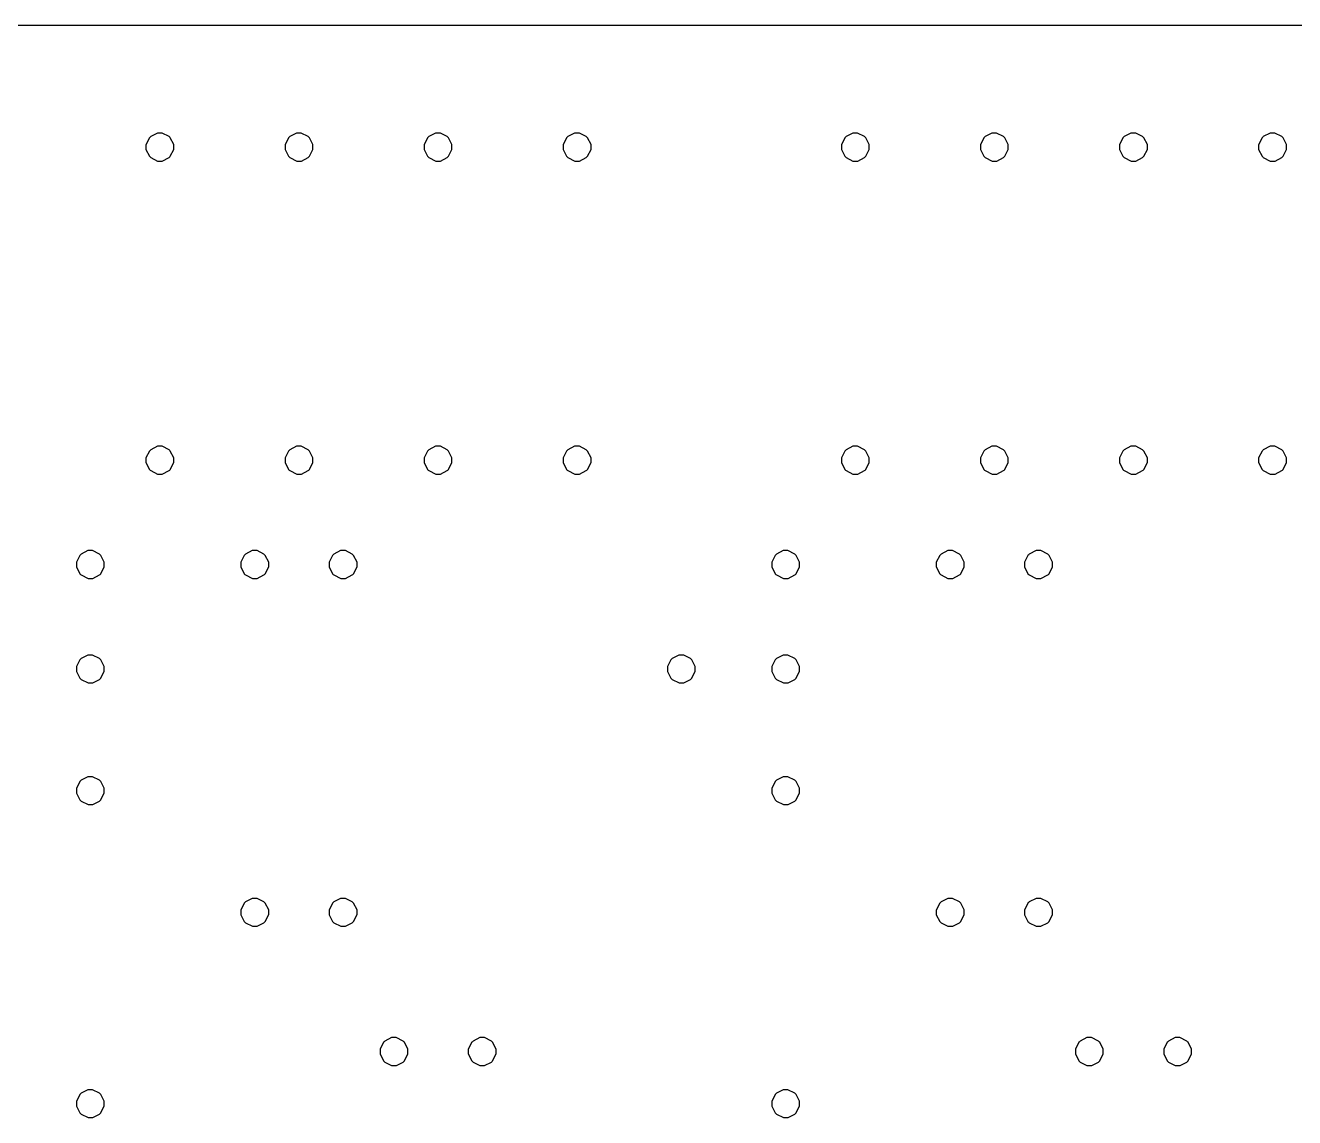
# Model space of a CAD drawing. Extents: x 0 to 294, y 0 to 70.
# Drawn here: x 110.63 to 147.13, y 38.6 to 70 of the extents above; entities that cross this region are included whole.
import ezdxf

# ---------------------------------------------------------------- set-up
doc = ezdxf.new("R2010")
doc.units = 0
doc.layers.get('0').update_dxf_attribs({"linetype": 'CONTINUOUS'})

msp = doc.modelspace()

# ---------------------------------------------------------------- linework, layer by layer
at = {"color": 0}
for p, q in [((220.5, 70.0003), (55.1243, 70.0003)), ((114.428, 66.8997), (114.235, 66.8016)), ((114.5, 66.8997), (114.428, 66.8997)), ((114.565, 66.8997), (114.5, 66.8997)), ((114.763, 66.8016), (114.565, 66.8997)), ((118.429, 66.8997), (118.236, 66.8016)), ((118.5, 66.8997), (118.429, 66.8997)), ((118.565, 66.8997), (118.5, 66.8997)), ((118.763, 66.8016), (118.565, 66.8997)), ((122.428, 66.8997), (122.235, 66.8016)), ((122.499, 66.8997), (122.428, 66.8997)), ((122.566, 66.8997), (122.499, 66.8997)), ((122.764, 66.8016), (122.566, 66.8997)), ((126.428, 66.8997), (126.235, 66.8016)), ((126.5, 66.8997), (126.428, 66.8997)), ((126.565, 66.8997), (126.5, 66.8997)), ((126.763, 66.8016), (126.565, 66.8997)), ((134.428, 66.8997), (134.235, 66.8016)), ((134.499, 66.8997), (134.428, 66.8997)), ((134.565, 66.8997), (134.499, 66.8997)), ((134.764, 66.8016), (134.565, 66.8997)), ((138.428, 66.8997), (138.235, 66.8016)), ((138.5, 66.8997), (138.428, 66.8997)), ((138.564, 66.8997), (138.5, 66.8997)), ((138.763, 66.8016), (138.564, 66.8997)), ((142.428, 66.8997), (142.236, 66.8016)), ((142.5, 66.8997), (142.428, 66.8997)), ((142.565, 66.8997), (142.5, 66.8997)), ((142.764, 66.8016), (142.565, 66.8997)), ((146.429, 66.8997), (146.235, 66.8016)), ((146.501, 66.8997), (146.429, 66.8997)), ((146.565, 66.8997), (146.501, 66.8997)), ((146.764, 66.8016), (146.565, 66.8997)), ((114.198, 66.7646), (114.1, 66.566)), ((114.1, 66.566), (114.1, 66.5)), ((114.1, 66.5), (114.1, 66.4298)), ((114.217, 66.7826), (114.198, 66.7646)), ((114.235, 66.8016), (114.217, 66.7826)), ((114.782, 66.7826), (114.763, 66.8016)), ((114.8, 66.7646), (114.782, 66.7826)), ((114.899, 66.5716), (114.8, 66.7646)), ((114.899, 66.5), (114.899, 66.5716)), ((114.899, 66.4351), (114.899, 66.5)), ((118.199, 66.7646), (118.099, 66.566)), ((118.099, 66.566), (118.099, 66.5)), ((118.099, 66.5), (118.099, 66.4298)), ((118.218, 66.7826), (118.199, 66.7646)), ((118.236, 66.8016), (118.218, 66.7826)), ((118.783, 66.7826), (118.763, 66.8016)), ((118.801, 66.7646), (118.783, 66.7826)), ((118.9, 66.5716), (118.801, 66.7646)), ((118.9, 66.5), (118.9, 66.5716)), ((118.9, 66.4351), (118.9, 66.5)), ((122.198, 66.7646), (122.1, 66.566)), ((122.1, 66.566), (122.1, 66.5)), ((122.1, 66.5), (122.1, 66.4298)), ((122.217, 66.7826), (122.198, 66.7646)), ((122.235, 66.8016), (122.217, 66.7826)), ((122.783, 66.7826), (122.764, 66.8016)), ((122.801, 66.7646), (122.783, 66.7826)), ((122.9, 66.5716), (122.801, 66.7646)), ((122.9, 66.5), (122.9, 66.5716)), ((122.9, 66.4351), (122.9, 66.5)), ((126.198, 66.7646), (126.1, 66.566)), ((126.1, 66.566), (126.1, 66.5)), ((126.1, 66.5), (126.1, 66.4298)), ((126.217, 66.7826), (126.198, 66.7646)), ((126.235, 66.8016), (126.217, 66.7826)), ((126.782, 66.7826), (126.763, 66.8016)), ((126.8, 66.7646), (126.782, 66.7826)), ((126.899, 66.5716), (126.8, 66.7646)), ((126.899, 66.5), (126.899, 66.5716)), ((126.899, 66.4351), (126.899, 66.5)), ((134.197, 66.7646), (134.1, 66.566)), ((134.1, 66.566), (134.1, 66.5)), ((134.1, 66.5), (134.1, 66.4298)), ((134.217, 66.7826), (134.197, 66.7646)), ((134.235, 66.8016), (134.217, 66.7826)), ((134.783, 66.7826), (134.764, 66.8016)), ((134.801, 66.7646), (134.783, 66.7826)), ((134.9, 66.5716), (134.801, 66.7646)), ((134.9, 66.5), (134.9, 66.5716)), ((134.9, 66.4351), (134.9, 66.5)), ((138.198, 66.7646), (138.1, 66.566)), ((138.1, 66.566), (138.1, 66.5)), ((138.1, 66.5), (138.1, 66.4298)), ((138.217, 66.7826), (138.198, 66.7646)), ((138.235, 66.8016), (138.217, 66.7826)), ((138.782, 66.7826), (138.763, 66.8016)), ((138.8, 66.7646), (138.782, 66.7826)), ((138.899, 66.5716), (138.8, 66.7646)), ((138.899, 66.5), (138.899, 66.5716)), ((138.899, 66.4351), (138.899, 66.5)), ((142.198, 66.7646), (142.101, 66.566)), ((142.101, 66.566), (142.101, 66.5)), ((142.101, 66.5), (142.101, 66.4298)), ((142.218, 66.7826), (142.198, 66.7646)), ((142.236, 66.8016), (142.218, 66.7826)), ((142.783, 66.7826), (142.764, 66.8016)), ((142.801, 66.7646), (142.783, 66.7826)), ((142.9, 66.5716), (142.801, 66.7646)), ((142.9, 66.5), (142.9, 66.5716)), ((142.9, 66.4351), (142.9, 66.5)), ((146.197, 66.7646), (146.1, 66.566)), ((146.1, 66.566), (146.1, 66.5)), ((146.1, 66.5), (146.1, 66.4298)), ((146.217, 66.7826), (146.197, 66.7646)), ((146.235, 66.8016), (146.217, 66.7826)), ((146.783, 66.7826), (146.764, 66.8016)), ((146.801, 66.7646), (146.783, 66.7826)), ((146.9, 66.5716), (146.801, 66.7646)), ((146.9, 66.5), (146.9, 66.5716)), ((146.9, 66.4351), (146.9, 66.5)), ((114.1, 66.4298), (114.198, 66.2368)), ((114.198, 66.2368), (114.217, 66.2174)), ((114.217, 66.2174), (114.235, 66.1995)), ((114.235, 66.1995), (114.434, 66.1003)), ((114.434, 66.1003), (114.5, 66.1003)), ((114.5, 66.1003), (114.57, 66.1003)), ((114.57, 66.1003), (114.763, 66.1995)), ((114.763, 66.1995), (114.782, 66.2174)), ((114.782, 66.2174), (114.8, 66.2368)), ((114.8, 66.2368), (114.899, 66.4351)), ((118.099, 66.4298), (118.199, 66.2368)), ((118.199, 66.2368), (118.218, 66.2174)), ((118.218, 66.2174), (118.236, 66.1995)), ((118.236, 66.1995), (118.434, 66.1003)), ((118.434, 66.1003), (118.5, 66.1003)), ((118.5, 66.1003), (118.57, 66.1003)), ((118.57, 66.1003), (118.763, 66.1995)), ((118.763, 66.1995), (118.783, 66.2174)), ((118.783, 66.2174), (118.801, 66.2368)), ((118.801, 66.2368), (118.9, 66.4351)), ((122.1, 66.4298), (122.198, 66.2368)), ((122.198, 66.2368), (122.217, 66.2174)), ((122.217, 66.2174), (122.235, 66.1995)), ((122.235, 66.1995), (122.433, 66.1003)), ((122.433, 66.1003), (122.499, 66.1003)), ((122.499, 66.1003), (122.569, 66.1003)), ((122.569, 66.1003), (122.764, 66.1995)), ((122.764, 66.1995), (122.783, 66.2174)), ((122.783, 66.2174), (122.801, 66.2368)), ((122.801, 66.2368), (122.9, 66.4351)), ((126.1, 66.4298), (126.198, 66.2368)), ((126.198, 66.2368), (126.217, 66.2174)), ((126.217, 66.2174), (126.235, 66.1995)), ((126.235, 66.1995), (126.434, 66.1003)), ((126.434, 66.1003), (126.5, 66.1003)), ((126.5, 66.1003), (126.57, 66.1003)), ((126.57, 66.1003), (126.763, 66.1995)), ((126.763, 66.1995), (126.782, 66.2174)), ((126.782, 66.2174), (126.8, 66.2368)), ((126.8, 66.2368), (126.899, 66.4351)), ((134.1, 66.4298), (134.197, 66.2368)), ((134.197, 66.2368), (134.217, 66.2174)), ((134.217, 66.2174), (134.235, 66.1995)), ((134.235, 66.1995), (134.433, 66.1003)), ((134.433, 66.1003), (134.499, 66.1003)), ((134.499, 66.1003), (134.57, 66.1003)), ((134.57, 66.1003), (134.764, 66.1995)), ((134.764, 66.1995), (134.783, 66.2174)), ((134.783, 66.2174), (134.801, 66.2368)), ((134.801, 66.2368), (134.9, 66.4351)), ((138.1, 66.4298), (138.198, 66.2368)), ((138.198, 66.2368), (138.217, 66.2174)), ((138.217, 66.2174), (138.235, 66.1995)), ((138.235, 66.1995), (138.434, 66.1003)), ((138.434, 66.1003), (138.5, 66.1003)), ((138.5, 66.1003), (138.57, 66.1003)), ((138.57, 66.1003), (138.763, 66.1995)), ((138.763, 66.1995), (138.782, 66.2174)), ((138.782, 66.2174), (138.8, 66.2368)), ((138.8, 66.2368), (138.899, 66.4351)), ((142.101, 66.4298), (142.198, 66.2368)), ((142.198, 66.2368), (142.218, 66.2174)), ((142.218, 66.2174), (142.236, 66.1995)), ((142.236, 66.1995), (142.434, 66.1003)), ((142.434, 66.1003), (142.5, 66.1003)), ((142.5, 66.1003), (142.571, 66.1003)), ((142.571, 66.1003), (142.764, 66.1995)), ((142.764, 66.1995), (142.783, 66.2174)), ((142.783, 66.2174), (142.801, 66.2368)), ((142.801, 66.2368), (142.9, 66.4351)), ((146.1, 66.4298), (146.197, 66.2368)), ((146.197, 66.2368), (146.217, 66.2174)), ((146.217, 66.2174), (146.235, 66.1995)), ((146.235, 66.1995), (146.433, 66.1003)), ((146.433, 66.1003), (146.501, 66.1003)), ((146.501, 66.1003), (146.571, 66.1003)), ((146.571, 66.1003), (146.764, 66.1995)), ((146.764, 66.1995), (146.783, 66.2174)), ((146.783, 66.2174), (146.801, 66.2368)), ((146.801, 66.2368), (146.9, 66.4351)), ((114.198, 57.7645), (114.1, 57.5663)), ((114.217, 57.7825), (114.198, 57.7645)), ((114.235, 57.8019), (114.217, 57.7825)), ((114.428, 57.8997), (114.235, 57.8019)), ((114.5, 57.8997), (114.428, 57.8997)), ((114.565, 57.8997), (114.5, 57.8997)), ((114.763, 57.8019), (114.565, 57.8997)), ((114.782, 57.7825), (114.763, 57.8019)), ((114.8, 57.7645), (114.782, 57.7825)), ((114.899, 57.5716), (114.8, 57.7645)), ((118.199, 57.7645), (118.099, 57.5663)), ((118.218, 57.7825), (118.199, 57.7645)), ((118.236, 57.8019), (118.218, 57.7825)), ((118.429, 57.8997), (118.236, 57.8019)), ((118.5, 57.8997), (118.429, 57.8997)), ((118.565, 57.8997), (118.5, 57.8997)), ((118.763, 57.8019), (118.565, 57.8997)), ((118.783, 57.7825), (118.763, 57.8019)), ((118.801, 57.7645), (118.783, 57.7825)), ((118.9, 57.5716), (118.801, 57.7645)), ((122.198, 57.7645), (122.1, 57.5663)), ((122.217, 57.7825), (122.198, 57.7645)), ((122.235, 57.8019), (122.217, 57.7825)), ((122.428, 57.8997), (122.235, 57.8019)), ((122.499, 57.8997), (122.428, 57.8997)), ((122.566, 57.8997), (122.499, 57.8997)), ((122.764, 57.8019), (122.566, 57.8997)), ((122.783, 57.7825), (122.764, 57.8019)), ((122.801, 57.7645), (122.783, 57.7825)), ((122.9, 57.5716), (122.801, 57.7645)), ((126.198, 57.7645), (126.1, 57.5663)), ((126.217, 57.7825), (126.198, 57.7645)), ((126.235, 57.8019), (126.217, 57.7825)), ((126.428, 57.8997), (126.235, 57.8019)), ((126.5, 57.8997), (126.428, 57.8997)), ((126.565, 57.8997), (126.5, 57.8997)), ((126.763, 57.8019), (126.565, 57.8997)), ((126.782, 57.7825), (126.763, 57.8019)), ((126.8, 57.7645), (126.782, 57.7825)), ((126.899, 57.5716), (126.8, 57.7645)), ((134.197, 57.7645), (134.1, 57.5663)), ((134.217, 57.7825), (134.197, 57.7645)), ((134.235, 57.8019), (134.217, 57.7825)), ((134.428, 57.8997), (134.235, 57.8019)), ((134.499, 57.8997), (134.428, 57.8997)), ((134.565, 57.8997), (134.499, 57.8997)), ((134.764, 57.8019), (134.565, 57.8997)), ((134.783, 57.7825), (134.764, 57.8019)), ((134.801, 57.7645), (134.783, 57.7825)), ((134.9, 57.5716), (134.801, 57.7645)), ((138.198, 57.7645), (138.1, 57.5663)), ((138.217, 57.7825), (138.198, 57.7645)), ((138.235, 57.8019), (138.217, 57.7825)), ((138.428, 57.8997), (138.235, 57.8019)), ((138.5, 57.8997), (138.428, 57.8997)), ((138.564, 57.8997), (138.5, 57.8997)), ((138.763, 57.8019), (138.564, 57.8997)), ((138.782, 57.7825), (138.763, 57.8019)), ((138.8, 57.7645), (138.782, 57.7825)), ((138.899, 57.5716), (138.8, 57.7645)), ((142.198, 57.7645), (142.101, 57.5663)), ((142.218, 57.7825), (142.198, 57.7645)), ((142.236, 57.8019), (142.218, 57.7825)), ((142.428, 57.8997), (142.236, 57.8019)), ((142.5, 57.8997), (142.428, 57.8997)), ((142.565, 57.8997), (142.5, 57.8997)), ((142.764, 57.8019), (142.565, 57.8997)), ((142.783, 57.7825), (142.764, 57.8019)), ((142.801, 57.7645), (142.783, 57.7825)), ((142.9, 57.5716), (142.801, 57.7645)), ((146.197, 57.7645), (146.1, 57.5663)), ((146.217, 57.7825), (146.197, 57.7645)), ((146.235, 57.8019), (146.217, 57.7825)), ((146.429, 57.8997), (146.235, 57.8019)), ((146.501, 57.8997), (146.429, 57.8997)), ((146.565, 57.8997), (146.501, 57.8997)), ((146.764, 57.8019), (146.565, 57.8997)), ((146.783, 57.7825), (146.764, 57.8019)), ((146.801, 57.7645), (146.783, 57.7825)), ((146.9, 57.5716), (146.801, 57.7645)), ((114.1, 57.5663), (114.1, 57.5)), ((114.1, 57.5), (114.1, 57.4298)), ((114.1, 57.4298), (114.198, 57.2368)), ((114.8, 57.2368), (114.899, 57.4354)), ((114.899, 57.5), (114.899, 57.5716)), ((114.899, 57.4354), (114.899, 57.5)), ((118.099, 57.5663), (118.099, 57.5)), ((118.099, 57.5), (118.099, 57.4298)), ((118.099, 57.4298), (118.199, 57.2368)), ((118.801, 57.2368), (118.9, 57.4354)), ((118.9, 57.5), (118.9, 57.5716)), ((118.9, 57.4354), (118.9, 57.5)), ((122.1, 57.5663), (122.1, 57.5)), ((122.1, 57.5), (122.1, 57.4298)), ((122.1, 57.4298), (122.198, 57.2368)), ((122.801, 57.2368), (122.9, 57.4354)), ((122.9, 57.5), (122.9, 57.5716)), ((122.9, 57.4354), (122.9, 57.5)), ((126.1, 57.5663), (126.1, 57.5)), ((126.1, 57.5), (126.1, 57.4298)), ((126.1, 57.4298), (126.198, 57.2368)), ((126.8, 57.2368), (126.899, 57.4354)), ((126.899, 57.5), (126.899, 57.5716)), ((126.899, 57.4354), (126.899, 57.5)), ((134.1, 57.5663), (134.1, 57.5)), ((134.1, 57.5), (134.1, 57.4298)), ((134.1, 57.4298), (134.197, 57.2368)), ((134.801, 57.2368), (134.9, 57.4354)), ((134.9, 57.5), (134.9, 57.5716)), ((134.9, 57.4354), (134.9, 57.5)), ((138.1, 57.5663), (138.1, 57.5)), ((138.1, 57.5), (138.1, 57.4298)), ((138.1, 57.4298), (138.198, 57.2368)), ((138.8, 57.2368), (138.899, 57.4354)), ((138.899, 57.5), (138.899, 57.5716)), ((138.899, 57.4354), (138.899, 57.5)), ((142.101, 57.5663), (142.101, 57.5)), ((142.101, 57.5), (142.101, 57.4298)), ((142.101, 57.4298), (142.198, 57.2368)), ((142.801, 57.2368), (142.9, 57.4354)), ((142.9, 57.5), (142.9, 57.5716)), ((142.9, 57.4354), (142.9, 57.5)), ((146.1, 57.5663), (146.1, 57.5)), ((146.1, 57.5), (146.1, 57.4298)), ((146.1, 57.4298), (146.197, 57.2368)), ((146.801, 57.2368), (146.9, 57.4354)), ((146.9, 57.5), (146.9, 57.5716)), ((146.9, 57.4354), (146.9, 57.5)), ((114.198, 57.2368), (114.217, 57.2174)), ((114.217, 57.2174), (114.235, 57.1997)), ((114.235, 57.1997), (114.434, 57.1003)), ((114.434, 57.1003), (114.5, 57.1003)), ((114.5, 57.1003), (114.57, 57.1003)), ((114.57, 57.1003), (114.763, 57.1997)), ((114.763, 57.1997), (114.782, 57.2174)), ((114.782, 57.2174), (114.8, 57.2368)), ((118.199, 57.2368), (118.218, 57.2174)), ((118.218, 57.2174), (118.236, 57.1997)), ((118.236, 57.1997), (118.434, 57.1003)), ((118.434, 57.1003), (118.5, 57.1003)), ((118.5, 57.1003), (118.57, 57.1003)), ((118.57, 57.1003), (118.763, 57.1997)), ((118.763, 57.1997), (118.783, 57.2174)), ((118.783, 57.2174), (118.801, 57.2368)), ((122.198, 57.2368), (122.217, 57.2174)), ((122.217, 57.2174), (122.235, 57.1997)), ((122.235, 57.1997), (122.433, 57.1003)), ((122.433, 57.1003), (122.499, 57.1003)), ((122.499, 57.1003), (122.569, 57.1003)), ((122.569, 57.1003), (122.764, 57.1997)), ((122.764, 57.1997), (122.783, 57.2174)), ((122.783, 57.2174), (122.801, 57.2368)), ((126.198, 57.2368), (126.217, 57.2174)), ((126.217, 57.2174), (126.235, 57.1997)), ((126.235, 57.1997), (126.434, 57.1003)), ((126.434, 57.1003), (126.5, 57.1003)), ((126.5, 57.1003), (126.57, 57.1003)), ((126.57, 57.1003), (126.763, 57.1997)), ((126.763, 57.1997), (126.782, 57.2174)), ((126.782, 57.2174), (126.8, 57.2368)), ((134.197, 57.2368), (134.217, 57.2174)), ((134.217, 57.2174), (134.235, 57.1997)), ((134.235, 57.1997), (134.433, 57.1003)), ((134.433, 57.1003), (134.499, 57.1003)), ((134.499, 57.1003), (134.57, 57.1003)), ((134.57, 57.1003), (134.764, 57.1997)), ((134.764, 57.1997), (134.783, 57.2174)), ((134.783, 57.2174), (134.801, 57.2368)), ((138.198, 57.2368), (138.217, 57.2174)), ((138.217, 57.2174), (138.235, 57.1997)), ((138.235, 57.1997), (138.434, 57.1003)), ((138.434, 57.1003), (138.5, 57.1003)), ((138.5, 57.1003), (138.57, 57.1003)), ((138.57, 57.1003), (138.763, 57.1997)), ((138.763, 57.1997), (138.782, 57.2174)), ((138.782, 57.2174), (138.8, 57.2368)), ((142.198, 57.2368), (142.218, 57.2174)), ((142.218, 57.2174), (142.236, 57.1997)), ((142.236, 57.1997), (142.434, 57.1003)), ((142.434, 57.1003), (142.5, 57.1003)), ((142.5, 57.1003), (142.571, 57.1003)), ((142.571, 57.1003), (142.764, 57.1997)), ((142.764, 57.1997), (142.783, 57.2174)), ((142.783, 57.2174), (142.801, 57.2368)), ((146.197, 57.2368), (146.217, 57.2174)), ((146.217, 57.2174), (146.235, 57.1997)), ((146.235, 57.1997), (146.433, 57.1003)), ((146.433, 57.1003), (146.501, 57.1003)), ((146.501, 57.1003), (146.571, 57.1003)), ((146.571, 57.1003), (146.764, 57.1997)), ((146.764, 57.1997), (146.783, 57.2174)), ((146.783, 57.2174), (146.801, 57.2368)), ((112.199, 54.7645), (112.099, 54.5663)), ((112.218, 54.7825), (112.199, 54.7645)), ((112.236, 54.8019), (112.218, 54.7825)), ((112.429, 54.8996), (112.236, 54.8019)), ((112.5, 54.8996), (112.429, 54.8996)), ((112.565, 54.8996), (112.5, 54.8996)), ((112.764, 54.8019), (112.565, 54.8996)), ((112.783, 54.7825), (112.764, 54.8019)), ((112.801, 54.7645), (112.783, 54.7825)), ((112.9, 54.5715), (112.801, 54.7645)), ((116.928, 54.7645), (116.83, 54.5663)), ((116.947, 54.7825), (116.928, 54.7645)), ((116.965, 54.8019), (116.947, 54.7825)), ((117.158, 54.8996), (116.965, 54.8019)), ((117.23, 54.8996), (117.158, 54.8996)), ((117.294, 54.8996), (117.23, 54.8996)), ((117.493, 54.8019), (117.294, 54.8996)), ((117.512, 54.7825), (117.493, 54.8019)), ((117.53, 54.7645), (117.512, 54.7825)), ((117.63, 54.5715), (117.53, 54.7645)), ((119.467, 54.7645), (119.37, 54.5663)), ((119.487, 54.7825), (119.467, 54.7645)), ((119.505, 54.8019), (119.487, 54.7825)), ((119.698, 54.8996), (119.505, 54.8019)), ((119.769, 54.8996), (119.698, 54.8996)), ((119.835, 54.8996), (119.769, 54.8996)), ((120.034, 54.8019), (119.835, 54.8996)), ((120.053, 54.7825), (120.034, 54.8019)), ((120.071, 54.7645), (120.053, 54.7825)), ((120.171, 54.5715), (120.071, 54.7645)), ((132.198, 54.7645), (132.1, 54.5663)), ((132.217, 54.7825), (132.198, 54.7645)), ((132.235, 54.8019), (132.217, 54.7825)), ((132.428, 54.8996), (132.235, 54.8019)), ((132.5, 54.8996), (132.428, 54.8996)), ((132.564, 54.8996), (132.5, 54.8996)), ((132.763, 54.8019), (132.564, 54.8996)), ((132.782, 54.7825), (132.763, 54.8019)), ((132.8, 54.7645), (132.782, 54.7825)), ((132.9, 54.5715), (132.8, 54.7645)), ((136.928, 54.7645), (136.829, 54.5663)), ((136.947, 54.7825), (136.928, 54.7645)), ((136.965, 54.8019), (136.947, 54.7825)), ((137.159, 54.8996), (136.965, 54.8019)), ((137.231, 54.8996), (137.159, 54.8996)), ((137.295, 54.8996), (137.231, 54.8996)), ((137.494, 54.8019), (137.295, 54.8996)), ((137.513, 54.7825), (137.494, 54.8019)), ((137.531, 54.7645), (137.513, 54.7825)), ((137.63, 54.5715), (137.531, 54.7645)), ((139.467, 54.7645), (139.369, 54.5663)), ((139.487, 54.7825), (139.467, 54.7645)), ((139.504, 54.8019), (139.487, 54.7825)), ((139.699, 54.8996), (139.504, 54.8019)), ((139.77, 54.8996), (139.699, 54.8996)), ((139.835, 54.8996), (139.77, 54.8996)), ((140.033, 54.8019), (139.835, 54.8996)), ((140.053, 54.7825), (140.033, 54.8019)), ((140.071, 54.7645), (140.053, 54.7825)), ((140.17, 54.5715), (140.071, 54.7645)), ((112.099, 54.5663), (112.099, 54.4999)), ((112.099, 54.4999), (112.099, 54.4297)), ((112.099, 54.4297), (112.199, 54.2368)), ((112.801, 54.2368), (112.9, 54.4354)), ((112.9, 54.4999), (112.9, 54.5715)), ((112.9, 54.4354), (112.9, 54.4999)), ((116.83, 54.5663), (116.83, 54.4999)), ((116.83, 54.4999), (116.83, 54.4297)), ((116.83, 54.4297), (116.928, 54.2368)), ((117.53, 54.2368), (117.63, 54.4354)), ((117.63, 54.4999), (117.63, 54.5715)), ((117.63, 54.4354), (117.63, 54.4999)), ((119.37, 54.5663), (119.37, 54.4999)), ((119.37, 54.4999), (119.37, 54.4297)), ((119.37, 54.4297), (119.467, 54.2368)), ((120.071, 54.2368), (120.171, 54.4354)), ((120.171, 54.4999), (120.171, 54.5715)), ((120.171, 54.4354), (120.171, 54.4999)), ((132.1, 54.5663), (132.1, 54.4999)), ((132.1, 54.4999), (132.1, 54.4297)), ((132.1, 54.4297), (132.198, 54.2368)), ((132.8, 54.2368), (132.9, 54.4354)), ((132.9, 54.4999), (132.9, 54.5715)), ((132.9, 54.4354), (132.9, 54.4999)), ((136.829, 54.5663), (136.829, 54.4999)), ((136.829, 54.4999), (136.829, 54.4297)), ((136.829, 54.4297), (136.928, 54.2368)), ((137.531, 54.2368), (137.63, 54.4354)), ((137.63, 54.4999), (137.63, 54.5715)), ((137.63, 54.4354), (137.63, 54.4999)), ((139.369, 54.5663), (139.369, 54.4999)), ((139.369, 54.4999), (139.369, 54.4297)), ((139.369, 54.4297), (139.467, 54.2368)), ((140.071, 54.2368), (140.17, 54.4354)), ((140.17, 54.4999), (140.17, 54.5715)), ((140.17, 54.4354), (140.17, 54.4999)), ((112.199, 54.2368), (112.218, 54.2177)), ((112.218, 54.2177), (112.236, 54.1997)), ((112.236, 54.1997), (112.434, 54.1002)), ((112.434, 54.1002), (112.5, 54.1002)), ((112.5, 54.1002), (112.571, 54.1002)), ((112.571, 54.1002), (112.764, 54.1997)), ((112.764, 54.1997), (112.783, 54.2177)), ((112.783, 54.2177), (112.801, 54.2368)), ((116.928, 54.2368), (116.947, 54.2177)), ((116.947, 54.2177), (116.965, 54.1997)), ((116.965, 54.1997), (117.163, 54.1002)), ((117.163, 54.1002), (117.23, 54.1002)), ((117.23, 54.1002), (117.3, 54.1002)), ((117.3, 54.1002), (117.493, 54.1997)), ((117.493, 54.1997), (117.512, 54.2177)), ((117.512, 54.2177), (117.53, 54.2368)), ((119.467, 54.2368), (119.487, 54.2177)), ((119.487, 54.2177), (119.505, 54.1997)), ((119.505, 54.1997), (119.703, 54.1002)), ((119.703, 54.1002), (119.769, 54.1002)), ((119.769, 54.1002), (119.84, 54.1002)), ((119.84, 54.1002), (120.034, 54.1997)), ((120.034, 54.1997), (120.053, 54.2177)), ((120.053, 54.2177), (120.071, 54.2368)), ((132.198, 54.2368), (132.217, 54.2177)), ((132.217, 54.2177), (132.235, 54.1997)), ((132.235, 54.1997), (132.433, 54.1002)), ((132.433, 54.1002), (132.5, 54.1002)), ((132.5, 54.1002), (132.57, 54.1002)), ((132.57, 54.1002), (132.763, 54.1997)), ((132.763, 54.1997), (132.782, 54.2177)), ((132.782, 54.2177), (132.8, 54.2368)), ((136.928, 54.2368), (136.947, 54.2177)), ((136.947, 54.2177), (136.965, 54.1997)), ((136.965, 54.1997), (137.163, 54.1002)), ((137.163, 54.1002), (137.231, 54.1002)), ((137.231, 54.1002), (137.301, 54.1002)), ((137.301, 54.1002), (137.494, 54.1997)), ((137.494, 54.1997), (137.513, 54.2177)), ((137.513, 54.2177), (137.531, 54.2368)), ((139.467, 54.2368), (139.487, 54.2177)), ((139.487, 54.2177), (139.504, 54.1997)), ((139.504, 54.1997), (139.703, 54.1002)), ((139.703, 54.1002), (139.77, 54.1002)), ((139.77, 54.1002), (139.84, 54.1002)), ((139.84, 54.1002), (140.033, 54.1997)), ((140.033, 54.1997), (140.053, 54.2177)), ((140.053, 54.2177), (140.071, 54.2368)), ((112.429, 51.8996), (112.236, 51.8019)), ((112.5, 51.8996), (112.429, 51.8996)), ((112.565, 51.8996), (112.5, 51.8996)), ((112.764, 51.8019), (112.565, 51.8996)), ((129.428, 51.8996), (129.235, 51.8019)), ((129.5, 51.8996), (129.428, 51.8996)), ((129.565, 51.8996), (129.5, 51.8996)), ((129.763, 51.8019), (129.565, 51.8996)), ((132.428, 51.8996), (132.235, 51.8019)), ((132.5, 51.8996), (132.428, 51.8996)), ((132.564, 51.8996), (132.5, 51.8996)), ((132.763, 51.8019), (132.564, 51.8996)), ((112.199, 51.7645), (112.099, 51.5662)), ((112.099, 51.5662), (112.099, 51.4999)), ((112.099, 51.4999), (112.099, 51.4297)), ((112.218, 51.7825), (112.199, 51.7645)), ((112.236, 51.8019), (112.218, 51.7825)), ((112.783, 51.7825), (112.764, 51.8019)), ((112.801, 51.7645), (112.783, 51.7825)), ((112.9, 51.5719), (112.801, 51.7645)), ((112.9, 51.4999), (112.9, 51.5719)), ((112.9, 51.4354), (112.9, 51.4999)), ((129.198, 51.7645), (129.1, 51.5662)), ((129.1, 51.5662), (129.1, 51.4999)), ((129.1, 51.4999), (129.1, 51.4297)), ((129.217, 51.7825), (129.198, 51.7645)), ((129.235, 51.8019), (129.217, 51.7825)), ((129.782, 51.7825), (129.763, 51.8019)), ((129.8, 51.7645), (129.782, 51.7825)), ((129.899, 51.5719), (129.8, 51.7645)), ((129.899, 51.4999), (129.899, 51.5719)), ((129.899, 51.4354), (129.899, 51.4999)), ((132.198, 51.7645), (132.1, 51.5662)), ((132.1, 51.5662), (132.1, 51.4999)), ((132.1, 51.4999), (132.1, 51.4297)), ((132.217, 51.7825), (132.198, 51.7645)), ((132.235, 51.8019), (132.217, 51.7825)), ((132.782, 51.7825), (132.763, 51.8019)), ((132.8, 51.7645), (132.782, 51.7825)), ((132.9, 51.5719), (132.8, 51.7645)), ((132.9, 51.4999), (132.9, 51.5719)), ((132.9, 51.4354), (132.9, 51.4999)), ((112.099, 51.4297), (112.199, 51.2367)), ((112.199, 51.2367), (112.218, 51.2177)), ((112.218, 51.2177), (112.236, 51.1997)), ((112.236, 51.1997), (112.434, 51.1006)), ((112.571, 51.1006), (112.764, 51.1997)), ((112.764, 51.1997), (112.783, 51.2177)), ((112.783, 51.2177), (112.801, 51.2367)), ((112.801, 51.2367), (112.9, 51.4354)), ((129.1, 51.4297), (129.198, 51.2367)), ((129.198, 51.2367), (129.217, 51.2177)), ((129.217, 51.2177), (129.235, 51.1997)), ((129.235, 51.1997), (129.433, 51.1006)), ((129.57, 51.1006), (129.763, 51.1997)), ((129.763, 51.1997), (129.782, 51.2177)), ((129.782, 51.2177), (129.8, 51.2367)), ((129.8, 51.2367), (129.899, 51.4354)), ((132.1, 51.4297), (132.198, 51.2367)), ((132.198, 51.2367), (132.217, 51.2177)), ((132.217, 51.2177), (132.235, 51.1997)), ((132.235, 51.1997), (132.433, 51.1006)), ((132.57, 51.1006), (132.763, 51.1997)), ((132.763, 51.1997), (132.782, 51.2177)), ((132.782, 51.2177), (132.8, 51.2367)), ((132.8, 51.2367), (132.9, 51.4354)), ((112.434, 51.1006), (112.5, 51.1006)), ((112.5, 51.1006), (112.571, 51.1006)), ((129.433, 51.1006), (129.5, 51.1006)), ((129.5, 51.1006), (129.57, 51.1006)), ((132.433, 51.1006), (132.5, 51.1006)), ((132.5, 51.1006), (132.57, 51.1006)), ((112.199, 48.2646), (112.099, 48.066)), ((112.218, 48.2822), (112.199, 48.2646)), ((112.236, 48.3016), (112.218, 48.2822)), ((112.429, 48.3993), (112.236, 48.3016)), ((112.5, 48.3993), (112.429, 48.3993)), ((112.565, 48.3993), (112.5, 48.3993)), ((112.764, 48.3016), (112.565, 48.3993)), ((112.783, 48.2822), (112.764, 48.3016)), ((112.801, 48.2646), (112.783, 48.2822)), ((112.9, 48.0716), (112.801, 48.2646)), ((132.198, 48.2646), (132.1, 48.066)), ((132.217, 48.2822), (132.198, 48.2646)), ((132.235, 48.3016), (132.217, 48.2822)), ((132.428, 48.3993), (132.235, 48.3016)), ((132.5, 48.3993), (132.428, 48.3993)), ((132.564, 48.3993), (132.5, 48.3993)), ((132.763, 48.3016), (132.564, 48.3993)), ((132.782, 48.2822), (132.763, 48.3016)), ((132.8, 48.2646), (132.782, 48.2822)), ((132.9, 48.0716), (132.8, 48.2646)), ((112.099, 48.066), (112.099, 48)), ((112.099, 48), (112.099, 47.9294)), ((112.099, 47.9294), (112.199, 47.7365)), ((112.801, 47.7365), (112.9, 47.9351)), ((112.9, 48), (112.9, 48.0716)), ((112.9, 47.9351), (112.9, 48)), ((132.1, 48.066), (132.1, 48)), ((132.1, 48), (132.1, 47.9294)), ((132.1, 47.9294), (132.198, 47.7365)), ((132.8, 47.7365), (132.9, 47.9351)), ((132.9, 48), (132.9, 48.0716)), ((132.9, 47.9351), (132.9, 48)), ((112.199, 47.7365), (112.218, 47.7174)), ((112.218, 47.7174), (112.236, 47.6994)), ((112.236, 47.6994), (112.434, 47.6003)), ((112.434, 47.6003), (112.5, 47.6003)), ((112.5, 47.6003), (112.571, 47.6003)), ((112.571, 47.6003), (112.764, 47.6994)), ((112.764, 47.6994), (112.783, 47.7174)), ((112.783, 47.7174), (112.801, 47.7365)), ((132.198, 47.7365), (132.217, 47.7174)), ((132.217, 47.7174), (132.235, 47.6994)), ((132.235, 47.6994), (132.433, 47.6003)), ((132.433, 47.6003), (132.5, 47.6003)), ((132.5, 47.6003), (132.57, 47.6003)), ((132.57, 47.6003), (132.763, 47.6994)), ((132.763, 47.6994), (132.782, 47.7174)), ((132.782, 47.7174), (132.8, 47.7365)), ((116.928, 44.7643), (116.83, 44.5657)), ((116.83, 44.5657), (116.83, 44.4997)), ((116.947, 44.782), (116.928, 44.7643)), ((116.965, 44.8014), (116.947, 44.782)), ((117.158, 44.8991), (116.965, 44.8014)), ((117.23, 44.8991), (117.158, 44.8991)), ((117.294, 44.8991), (117.23, 44.8991)), ((117.493, 44.8014), (117.294, 44.8991)), ((117.512, 44.782), (117.493, 44.8014)), ((117.53, 44.7643), (117.512, 44.782)), ((117.63, 44.5714), (117.53, 44.7643)), ((117.63, 44.4997), (117.63, 44.5714)), ((119.467, 44.7643), (119.37, 44.5657)), ((119.37, 44.5657), (119.37, 44.4997)), ((119.487, 44.782), (119.467, 44.7643)), ((119.505, 44.8014), (119.487, 44.782)), ((119.698, 44.8991), (119.505, 44.8014)), ((119.769, 44.8991), (119.698, 44.8991)), ((119.835, 44.8991), (119.769, 44.8991)), ((120.034, 44.8014), (119.835, 44.8991)), ((120.053, 44.782), (120.034, 44.8014)), ((120.071, 44.7643), (120.053, 44.782)), ((120.171, 44.5714), (120.071, 44.7643)), ((120.171, 44.4997), (120.171, 44.5714)), ((136.928, 44.7643), (136.829, 44.5657)), ((136.829, 44.5657), (136.829, 44.4997)), ((136.947, 44.782), (136.928, 44.7643)), ((136.965, 44.8014), (136.947, 44.782)), ((137.159, 44.8991), (136.965, 44.8014)), ((137.231, 44.8991), (137.159, 44.8991)), ((137.295, 44.8991), (137.231, 44.8991)), ((137.494, 44.8014), (137.295, 44.8991)), ((137.513, 44.782), (137.494, 44.8014)), ((137.531, 44.7643), (137.513, 44.782)), ((137.63, 44.5714), (137.531, 44.7643)), ((137.63, 44.4997), (137.63, 44.5714)), ((139.467, 44.7643), (139.369, 44.5657)), ((139.369, 44.5657), (139.369, 44.4997)), ((139.487, 44.782), (139.467, 44.7643)), ((139.504, 44.8014), (139.487, 44.782)), ((139.699, 44.8991), (139.504, 44.8014)), ((139.77, 44.8991), (139.699, 44.8991)), ((139.835, 44.8991), (139.77, 44.8991)), ((140.033, 44.8014), (139.835, 44.8991)), ((140.053, 44.782), (140.033, 44.8014)), ((140.071, 44.7643), (140.053, 44.782)), ((140.17, 44.5714), (140.071, 44.7643)), ((140.17, 44.4997), (140.17, 44.5714)), ((116.83, 44.4997), (116.83, 44.4292)), ((116.83, 44.4292), (116.928, 44.2366)), ((116.928, 44.2366), (116.947, 44.2172)), ((116.947, 44.2172), (116.965, 44.1992)), ((116.965, 44.1992), (117.163, 44.1)), ((117.3, 44.1), (117.493, 44.1992)), ((117.493, 44.1992), (117.512, 44.2172)), ((117.512, 44.2172), (117.53, 44.2366)), ((117.53, 44.2366), (117.63, 44.4348)), ((117.63, 44.4348), (117.63, 44.4997)), ((119.37, 44.4997), (119.37, 44.4292)), ((119.37, 44.4292), (119.467, 44.2366)), ((119.467, 44.2366), (119.487, 44.2172)), ((119.487, 44.2172), (119.505, 44.1992)), ((119.505, 44.1992), (119.703, 44.1)), ((119.84, 44.1), (120.034, 44.1992)), ((120.034, 44.1992), (120.053, 44.2172)), ((120.053, 44.2172), (120.071, 44.2366)), ((120.071, 44.2366), (120.171, 44.4348)), ((120.171, 44.4348), (120.171, 44.4997)), ((136.829, 44.4997), (136.829, 44.4292)), ((136.829, 44.4292), (136.928, 44.2366)), ((136.928, 44.2366), (136.947, 44.2172)), ((136.947, 44.2172), (136.965, 44.1992)), ((136.965, 44.1992), (137.163, 44.1)), ((137.301, 44.1), (137.494, 44.1992)), ((137.494, 44.1992), (137.513, 44.2172)), ((137.513, 44.2172), (137.531, 44.2366)), ((137.531, 44.2366), (137.63, 44.4348)), ((137.63, 44.4348), (137.63, 44.4997)), ((139.369, 44.4997), (139.369, 44.4292)), ((139.369, 44.4292), (139.467, 44.2366)), ((139.467, 44.2366), (139.487, 44.2172)), ((139.487, 44.2172), (139.504, 44.1992)), ((139.504, 44.1992), (139.703, 44.1)), ((139.84, 44.1), (140.033, 44.1992)), ((140.033, 44.1992), (140.053, 44.2172)), ((140.053, 44.2172), (140.071, 44.2366)), ((140.071, 44.2366), (140.17, 44.4348)), ((140.17, 44.4348), (140.17, 44.4997)), ((117.163, 44.1), (117.23, 44.1)), ((117.23, 44.1), (117.3, 44.1)), ((119.703, 44.1), (119.769, 44.1)), ((119.769, 44.1), (119.84, 44.1)), ((137.163, 44.1), (137.231, 44.1)), ((137.231, 44.1), (137.301, 44.1)), ((139.703, 44.1), (139.77, 44.1)), ((139.77, 44.1), (139.84, 44.1)), ((121.158, 40.9004), (120.966, 40.8023)), ((121.23, 40.9004), (121.158, 40.9004)), ((121.295, 40.9004), (121.23, 40.9004)), ((121.493, 40.8023), (121.295, 40.9004)), ((123.698, 40.9004), (123.505, 40.8023)), ((123.77, 40.9004), (123.698, 40.9004)), ((123.835, 40.9004), (123.77, 40.9004)), ((124.033, 40.8023), (123.835, 40.9004)), ((141.158, 40.9004), (140.965, 40.8023)), ((141.23, 40.9004), (141.158, 40.9004)), ((141.295, 40.9004), (141.23, 40.9004)), ((141.493, 40.8023), (141.295, 40.9004)), ((143.698, 40.9004), (143.505, 40.8023)), ((143.769, 40.9004), (143.698, 40.9004)), ((143.836, 40.9004), (143.769, 40.9004)), ((144.034, 40.8023), (143.836, 40.9004)), ((120.928, 40.7652), (120.831, 40.5666)), ((120.831, 40.5666), (120.831, 40.5007)), ((120.948, 40.7829), (120.928, 40.7652)), ((120.966, 40.8023), (120.948, 40.7829)), ((121.513, 40.7829), (121.493, 40.8023)), ((121.531, 40.7652), (121.513, 40.7829)), ((121.63, 40.5723), (121.531, 40.7652)), ((121.63, 40.5007), (121.63, 40.5723)), ((123.468, 40.7652), (123.37, 40.5666)), ((123.37, 40.5666), (123.37, 40.5007)), ((123.487, 40.7829), (123.468, 40.7652)), ((123.505, 40.8023), (123.487, 40.7829)), ((124.053, 40.7829), (124.033, 40.8023)), ((124.07, 40.7652), (124.053, 40.7829)), ((124.17, 40.5723), (124.07, 40.7652)), ((124.17, 40.5007), (124.17, 40.5723)), ((140.928, 40.7652), (140.83, 40.5666)), ((140.83, 40.5666), (140.83, 40.5007)), ((140.947, 40.7829), (140.928, 40.7652)), ((140.965, 40.8023), (140.947, 40.7829)), ((141.512, 40.7829), (141.493, 40.8023)), ((141.53, 40.7652), (141.512, 40.7829)), ((141.631, 40.5723), (141.53, 40.7652)), ((141.631, 40.5007), (141.631, 40.5723)), ((143.468, 40.7652), (143.37, 40.5666)), ((143.37, 40.5666), (143.37, 40.5007)), ((143.487, 40.7829), (143.468, 40.7652)), ((143.505, 40.8023), (143.487, 40.7829)), ((144.053, 40.7829), (144.034, 40.8023)), ((144.071, 40.7652), (144.053, 40.7829)), ((144.17, 40.5723), (144.071, 40.7652)), ((144.17, 40.5007), (144.17, 40.5723)), ((120.831, 40.5007), (120.831, 40.4301)), ((120.831, 40.4301), (120.928, 40.2361)), ((120.928, 40.2361), (120.948, 40.2167)), ((120.948, 40.2167), (120.966, 40.1987)), ((120.966, 40.1987), (121.164, 40.0995)), ((121.301, 40.0995), (121.493, 40.1987)), ((121.493, 40.1987), (121.513, 40.2167)), ((121.513, 40.2167), (121.531, 40.2361)), ((121.531, 40.2361), (121.63, 40.4343)), ((121.63, 40.4343), (121.63, 40.5007)), ((123.37, 40.5007), (123.37, 40.4301)), ((123.37, 40.4301), (123.468, 40.2361)), ((123.468, 40.2361), (123.487, 40.2167)), ((123.487, 40.2167), (123.505, 40.1987)), ((123.505, 40.1987), (123.704, 40.0995)), ((123.84, 40.0995), (124.033, 40.1987)), ((124.033, 40.1987), (124.053, 40.2167)), ((124.053, 40.2167), (124.07, 40.2361)), ((124.07, 40.2361), (124.17, 40.4343)), ((124.17, 40.4343), (124.17, 40.5007)), ((140.83, 40.5007), (140.83, 40.4301)), ((140.83, 40.4301), (140.928, 40.2361)), ((140.928, 40.2361), (140.947, 40.2167)), ((140.947, 40.2167), (140.965, 40.1987)), ((140.965, 40.1987), (141.163, 40.0995)), ((141.3, 40.0995), (141.493, 40.1987)), ((141.493, 40.1987), (141.512, 40.2167)), ((141.512, 40.2167), (141.53, 40.2361)), ((141.53, 40.2361), (141.631, 40.4343)), ((141.631, 40.4343), (141.631, 40.5007)), ((143.37, 40.5007), (143.37, 40.4301)), ((143.37, 40.4301), (143.468, 40.2361)), ((143.468, 40.2361), (143.487, 40.2167)), ((143.487, 40.2167), (143.505, 40.1987)), ((143.505, 40.1987), (143.703, 40.0995)), ((143.839, 40.0995), (144.034, 40.1987)), ((144.034, 40.1987), (144.053, 40.2167)), ((144.053, 40.2167), (144.071, 40.2361)), ((144.071, 40.2361), (144.17, 40.4343)), ((144.17, 40.4343), (144.17, 40.5007)), ((121.164, 40.0995), (121.23, 40.0995)), ((121.23, 40.0995), (121.301, 40.0995)), ((123.704, 40.0995), (123.77, 40.0995)), ((123.77, 40.0995), (123.84, 40.0995)), ((141.163, 40.0995), (141.23, 40.0995)), ((141.23, 40.0995), (141.3, 40.0995)), ((143.703, 40.0995), (143.769, 40.0995)), ((143.769, 40.0995), (143.839, 40.0995)), ((112.199, 39.2645), (112.099, 39.0659)), ((112.099, 39.0659), (112.099, 38.9999)), ((112.218, 39.2825), (112.199, 39.2645)), ((112.236, 39.3016), (112.218, 39.2825)), ((112.429, 39.3996), (112.236, 39.3016)), ((112.5, 39.3996), (112.429, 39.3996)), ((112.565, 39.3996), (112.5, 39.3996)), ((112.764, 39.3016), (112.565, 39.3996)), ((112.783, 39.2825), (112.764, 39.3016)), ((112.801, 39.2645), (112.783, 39.2825)), ((112.9, 39.0715), (112.801, 39.2645)), ((112.9, 38.9999), (112.9, 39.0715)), ((132.198, 39.2645), (132.1, 39.0659)), ((132.1, 39.0659), (132.1, 38.9999)), ((132.217, 39.2825), (132.198, 39.2645)), ((132.235, 39.3016), (132.217, 39.2825)), ((132.428, 39.3996), (132.235, 39.3016)), ((132.5, 39.3996), (132.428, 39.3996)), ((132.564, 39.3996), (132.5, 39.3996)), ((132.763, 39.3016), (132.564, 39.3996)), ((132.782, 39.2825), (132.763, 39.3016)), ((132.8, 39.2645), (132.782, 39.2825)), ((132.9, 39.0715), (132.8, 39.2645)), ((132.9, 38.9999), (132.9, 39.0715)), ((112.099, 38.9999), (112.099, 38.9297)), ((112.099, 38.9297), (112.199, 38.7368)), ((112.199, 38.7368), (112.218, 38.7174)), ((112.218, 38.7174), (112.236, 38.6994)), ((112.236, 38.6994), (112.434, 38.6002)), ((112.571, 38.6002), (112.764, 38.6994)), ((112.764, 38.6994), (112.783, 38.7174)), ((112.783, 38.7174), (112.801, 38.7368)), ((112.801, 38.7368), (112.9, 38.935)), ((112.9, 38.935), (112.9, 38.9999)), ((132.1, 38.9999), (132.1, 38.9297)), ((132.1, 38.9297), (132.198, 38.7368)), ((132.198, 38.7368), (132.217, 38.7174)), ((132.217, 38.7174), (132.235, 38.6994)), ((132.235, 38.6994), (132.433, 38.6002)), ((132.57, 38.6002), (132.763, 38.6994)), ((132.763, 38.6994), (132.782, 38.7174)), ((132.782, 38.7174), (132.8, 38.7368)), ((132.8, 38.7368), (132.9, 38.935)), ((132.9, 38.935), (132.9, 38.9999)), ((112.434, 38.6002), (112.5, 38.6002)), ((112.5, 38.6002), (112.571, 38.6002)), ((132.433, 38.6002), (132.5, 38.6002)), ((132.5, 38.6002), (132.57, 38.6002))]:
    msp.add_line(p, q, dxfattribs=at)

doc.saveas('drawing.dxf')
